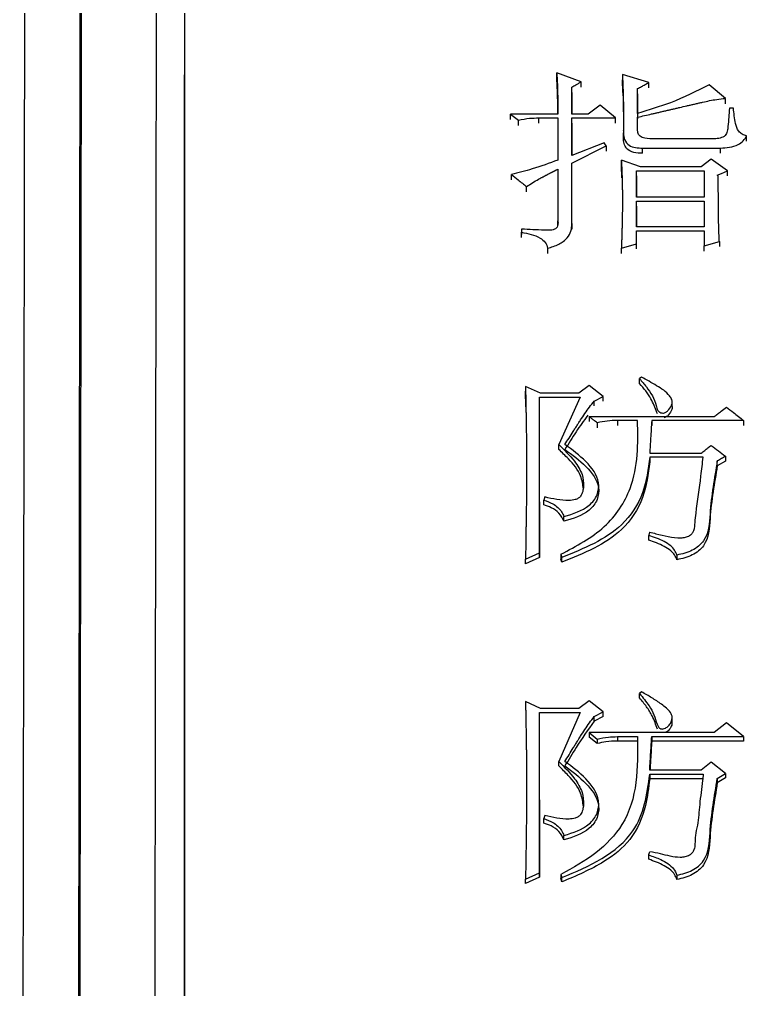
# Model space of a CAD drawing. Header units: millimetres. Extents: x 2003 to 4439, y 563 to 2285.
# Drawn here: x 2502.84 to 2510.63, y 2073.11 to 2083.5 of the extents above; entities that cross this region are included whole.
import ezdxf

# ---------------------------------------------------------------- set-up
doc = ezdxf.new("R2010")
doc.units = ezdxf.units.MM

msp = doc.modelspace()

# ---------------------------------------------------------------- linework, layer by layer
at = {"color": 7, "linetype": 'Continuous', "lineweight": 25}
for p, q in [((2504.611, 2081.881), (2504.611, 2082.912)), ((2508.86, 2082.835), (2508.6, 2082.931)), ((2508.6, 2082.874), (2508.6, 2082.931)), ((2509.585, 2082.827), (2509.303, 2082.915)), ((2509.303, 2082.915), (2509.303, 2082.858)), ((2509.308, 2082.72), (2509.303, 2082.858)), ((2508.763, 2082.489), (2508.763, 2082.779)), ((2508.763, 2082.722), (2508.763, 2082.779)), ((2508.86, 2082.778), (2508.86, 2082.835)), ((2509.466, 2082.497), (2509.466, 2082.763)), ((2509.466, 2082.706), (2509.466, 2082.763)), ((2509.585, 2082.77), (2509.585, 2082.827)), ((2510.407, 2082.658), (2510.234, 2082.803)), ((2508.763, 2082.722), (2508.763, 2082.489)), ((2509.466, 2082.706), (2509.466, 2082.44)), ((2510.407, 2082.601), (2510.407, 2082.658)), ((2509.065, 2082.586), (2508.936, 2082.489)), ((2509.228, 2082.449), (2509.065, 2082.586)), ((2510.493, 2082.554), (2510.45, 2082.554)), ((2508.103, 2082.489), (2508.189, 2082.425)), ((2508.611, 2082.489), (2508.103, 2082.489)), ((2508.103, 2082.433), (2508.103, 2082.489)), ((2508.406, 2082.449), (2508.611, 2082.449)), ((2508.406, 2082.392), (2508.406, 2082.449)), ((2508.611, 2082.449), (2508.611, 2081.996)), ((2508.936, 2082.489), (2508.763, 2082.489)), ((2508.763, 2082.449), (2509.228, 2082.449)), ((2508.763, 2082.045), (2508.763, 2082.449)), ((2508.763, 2082.392), (2508.763, 2082.449)), ((2509.228, 2082.392), (2509.228, 2082.449)), ((2509.466, 2082.312), (2509.466, 2082.457)), ((2509.466, 2082.4), (2509.466, 2082.457)), ((2508.189, 2082.368), (2508.189, 2082.425)), ((2508.763, 2082.392), (2508.763, 2082.045)), ((2509.314, 2082.231), (2509.314, 2082.288)), ((2510.288, 2082.223), (2509.628, 2082.223)), ((2510.634, 2082.199), (2510.634, 2082.255)), ((2509.109, 2082.183), (2508.763, 2082.045)), ((2508.763, 2081.964), (2509.13, 2082.15)), ((2509.13, 2082.15), (2509.109, 2082.183)), ((2509.13, 2082.15), (2509.13, 2082.094)), ((2509.52, 2082.126), (2510.353, 2082.126)), ((2509.52, 2082.07), (2509.52, 2082.126)), ((2510.353, 2082.07), (2510.353, 2082.126)), ((2508.763, 2081.314), (2508.763, 2081.964)), ((2508.763, 2081.908), (2508.763, 2081.964)), ((2509.498, 2081.924), (2509.293, 2081.996)), ((2509.293, 2081.94), (2509.293, 2081.996)), ((2509.296, 2081.808), (2509.293, 2081.94)), ((2510.147, 2081.924), (2509.498, 2081.924)), ((2510.255, 2082.005), (2510.147, 2081.924)), ((2510.428, 2081.883), (2510.255, 2082.005)), ((2508.114, 2081.786), (2508.114, 2081.842)), ((2508.611, 2081.899), (2508.611, 2081.346)), ((2509.455, 2081.883), (2510.18, 2081.883)), ((2509.455, 2081.599), (2509.455, 2081.883)), ((2509.455, 2081.827), (2509.455, 2081.883)), ((2509.455, 2081.827), (2509.455, 2081.599)), ((2510.18, 2081.883), (2510.18, 2081.599)), ((2510.331, 2081.826), (2510.32, 2081.834)), ((2510.428, 2081.827), (2510.428, 2081.883)), ((2508.276, 2081.657), (2508.276, 2081.713)), ((2510.18, 2081.599), (2509.455, 2081.599)), ((2509.455, 2081.558), (2510.18, 2081.558)), ((2509.455, 2081.281), (2509.455, 2081.558)), ((2509.455, 2081.503), (2509.455, 2081.558)), ((2509.455, 2081.502), (2509.455, 2081.281)), ((2510.18, 2081.558), (2510.18, 2081.281)), ((2508.611, 2081.291), (2508.611, 2081.346)), ((2508.763, 2081.319), (2508.763, 2081.258)), ((2508.763, 2081.259), (2508.763, 2081.314)), ((2508.222, 2081.257), (2508.222, 2081.224)), ((2508.222, 2081.257), (2508.222, 2081.201)), ((2508.222, 2081.169), (2508.222, 2081.224)), ((2510.18, 2081.281), (2509.455, 2081.281)), ((2509.455, 2081.24), (2510.18, 2081.24)), ((2509.455, 2081.101), (2509.455, 2081.24)), ((2509.455, 2081.185), (2509.455, 2081.24)), ((2510.18, 2081.24), (2510.18, 2081.077)), ((2509.293, 2081.052), (2509.455, 2081.101)), ((2509.455, 2081.046), (2509.455, 2081.101)), ((2510.18, 2081.077), (2510.342, 2081.126)), ((2510.18, 2081.022), (2510.18, 2081.077)), ((2510.342, 2081.126), (2510.342, 2081.071)), ((2508.503, 2080.997), (2508.503, 2081.052)), ((2509.293, 2080.997), (2509.293, 2081.052)), ((2509.509, 2079.672), (2509.487, 2079.655)), ((2509.487, 2079.602), (2509.487, 2079.655)), ((2508.427, 2079.498), (2508.265, 2079.572)), ((2508.265, 2079.572), (2508.265, 2079.519)), ((2508.267, 2079.353), (2508.265, 2079.519)), ((2508.946, 2079.581), (2508.838, 2079.498)), ((2509.098, 2079.464), (2508.946, 2079.581)), ((2508.416, 2079.456), (2508.849, 2079.456)), ((2508.416, 2077.79), (2508.416, 2079.456)), ((2508.416, 2079.403), (2508.416, 2079.456)), ((2508.838, 2079.498), (2508.427, 2079.498)), ((2508.849, 2079.456), (2508.622, 2078.948)), ((2509.001, 2079.415), (2509.098, 2079.464)), ((2509.001, 2079.362), (2509.001, 2079.415)), ((2509.098, 2079.412), (2509.098, 2079.464)), ((2509.835, 2079.406), (2509.835, 2079.415)), ((2509.835, 2079.362), (2509.835, 2079.393)), ((2508.946, 2079.248), (2510.288, 2079.248)), ((2508.946, 2079.248), (2508.946, 2079.196)), ((2509.466, 2079.207), (2509.249, 2079.207)), ((2509.249, 2079.207), (2509.249, 2079.154)), ((2510.602, 2079.207), (2509.617, 2079.207)), ((2509.617, 2079.207), (2509.617, 2079.154)), ((2510.602, 2079.207), (2510.602, 2079.154)), ((2509.033, 2079.182), (2509.033, 2079.129)), ((2508.622, 2078.896), (2508.622, 2078.948)), ((2509.596, 2078.856), (2510.147, 2078.856)), ((2510.169, 2078.814), (2509.596, 2078.814)), ((2509.596, 2078.814), (2509.596, 2078.762)), ((2510.407, 2078.823), (2510.407, 2078.771)), ((2510.32, 2078.721), (2510.32, 2078.773)), ((2510.407, 2078.771), (2510.32, 2078.721)), ((2509.049, 2078.451), (2509.049, 2078.503)), ((2508.471, 2078.387), (2508.46, 2078.354)), ((2508.416, 2078.335), (2508.416, 2077.739)), ((2508.46, 2078.302), (2508.46, 2078.354)), ((2508.676, 2078.126), (2508.676, 2078.177)), ((2509.585, 2077.924), (2509.585, 2077.975)), ((2508.265, 2077.722), (2508.416, 2077.79)), ((2508.416, 2077.739), (2508.416, 2077.79)), ((2508.644, 2077.773), (2508.654, 2077.739)), ((2509.888, 2077.764), (2509.888, 2077.714)), ((2508.416, 2077.739), (2508.265, 2077.672)), ((2508.265, 2077.672), (2508.265, 2077.722)), ((2508.654, 2077.688), (2508.644, 2077.722)), ((2508.654, 2077.688), (2508.654, 2077.739)), ((2509.509, 2076.298), (2509.487, 2076.281)), ((2508.427, 2076.119), (2508.265, 2076.196)), ((2508.265, 2076.196), (2508.265, 2076.147)), ((2508.947, 2076.204), (2508.838, 2076.119)), ((2509.098, 2076.085), (2508.947, 2076.204)), ((2508.838, 2076.119), (2508.427, 2076.119)), ((2509.001, 2076.033), (2509.098, 2076.085)), ((2509.098, 2076.036), (2509.098, 2076.085)), ((2508.416, 2076.076), (2508.849, 2076.076)), ((2508.416, 2074.36), (2508.416, 2076.076)), ((2508.416, 2076.027), (2508.416, 2076.076)), ((2508.849, 2076.076), (2508.622, 2075.553)), ((2509.098, 2076.036), (2509.001, 2075.985)), ((2509.001, 2075.985), (2509.001, 2076.033)), ((2509.835, 2075.969), (2509.835, 2076.018)), ((2510.418, 2075.965), (2510.288, 2075.862)), ((2510.602, 2075.819), (2510.418, 2075.965)), ((2508.947, 2075.862), (2509.033, 2075.793)), ((2510.288, 2075.862), (2508.947, 2075.862)), ((2508.947, 2075.862), (2508.947, 2075.814)), ((2509.033, 2075.745), (2508.947, 2075.814)), ((2509.033, 2075.793), (2509.033, 2075.745)), ((2509.249, 2075.819), (2509.466, 2075.819)), ((2509.249, 2075.819), (2509.249, 2075.771)), ((2509.617, 2075.819), (2510.602, 2075.819)), ((2509.617, 2075.819), (2509.617, 2075.771)), ((2510.602, 2075.819), (2510.602, 2075.771)), ((2509.466, 2075.771), (2509.249, 2075.771)), ((2510.602, 2075.771), (2509.617, 2075.771)), ((2508.622, 2075.505), (2508.622, 2075.553)), ((2510.255, 2075.544), (2510.147, 2075.458)), ((2510.407, 2075.423), (2510.255, 2075.544)), ((2510.147, 2075.458), (2509.596, 2075.458)), ((2509.596, 2075.415), (2510.169, 2075.415)), ((2510.169, 2075.367), (2509.596, 2075.367)), ((2510.32, 2075.372), (2510.407, 2075.423)), ((2510.407, 2075.376), (2510.32, 2075.324)), ((2510.32, 2075.372), (2510.32, 2075.324)), ((2510.407, 2075.423), (2510.407, 2075.376)), ((2508.416, 2075.142), (2508.416, 2074.314)), ((2509.049, 2075.047), (2509.049, 2075.094)), ((2508.471, 2074.975), (2508.46, 2074.941)), ((2508.46, 2074.893), (2508.46, 2074.941)), ((2508.676, 2074.712), (2508.676, 2074.759)), ((2509.585, 2074.505), (2509.585, 2074.551)), ((2508.265, 2074.291), (2508.416, 2074.36)), ((2508.416, 2074.314), (2508.416, 2074.36)), ((2508.644, 2074.343), (2508.654, 2074.308)), ((2509.888, 2074.334), (2509.888, 2074.288)), ((2508.416, 2074.314), (2508.265, 2074.245)), ((2508.265, 2074.245), (2508.265, 2074.291)), ((2508.654, 2074.262), (2508.644, 2074.297)), ((2508.654, 2074.262), (2508.654, 2074.308))]:
    msp.add_line(p, q, dxfattribs=at)
at = {"color": 7, "linetype": 'Continuous', "lineweight": 25, "flags": 128}
for points in [[(2510.32, 2081.834), (2510.364, 2081.854), (2510.396, 2081.869), (2510.428, 2081.883)], [(2508.644, 2077.773), (2508.644, 2077.752), (2508.644, 2077.737), (2508.644, 2077.722)], [(2509.487, 2076.233), (2509.487, 2076.25), (2509.487, 2076.265), (2509.487, 2076.281)], [(2509.596, 2075.415), (2509.596, 2075.395), (2509.596, 2075.367)], [(2508.644, 2074.343), (2508.644, 2074.324), (2508.644, 2074.31), (2508.644, 2074.297)]]:
    msp.add_lwpolyline(points, dxfattribs=at)
at = {"color": 7, "linetype": 'Continuous', "lineweight": 25}
for points, knots in [([(2504.61, 2114.662), (2504.61, 2114.558), (2504.61, 2114.037), (2504.61, 2112.67), (2504.61, 2110.511), (2504.61, 2107.892), (2504.61, 2105.43), (2504.61, 2101.922), (2504.61, 2098.779), (2504.61, 2094.464), (2504.61, 2089.777), (2504.611, 2084.644), (2504.611, 2079.221), (2504.611, 2074.662), (2504.611, 2068.74), (2504.611, 2063.834), (2504.611, 2057.155), (2504.611, 2052.862), (2504.611, 2049.861)], [0, 0, 0, 0, 0.020124, 0.100733, 0.181328, 0.221587, 0.302184, 0.342442, 0.423039, 0.463298, 0.543894, 0.624491, 0.664749, 0.745346, 0.785604, 0.8662, 0.906458, 1, 1, 1, 1]), ([(2502.941, 2113.714), (2502.942, 2113.742), (2502.942, 2113.831), (2502.941, 2112.844), (2502.938, 2110.832), (2502.933, 2107.769), (2502.928, 2104.381), (2502.923, 2101.043), (2502.918, 2097.974), (2502.912, 2094.33), (2502.906, 2090.059), (2502.899, 2085.414), (2502.891, 2080.467), (2502.883, 2075.297), (2502.874, 2069.612), (2502.864, 2063.415), (2502.853, 2056.731), (2502.846, 2052.041), (2502.842, 2049.647)], [0, 0, 0, 0, 0.039342, 0.122943, 0.206183, 0.289063, 0.371582, 0.416612, 0.465601, 0.518547, 0.575452, 0.636313, 0.690059, 0.746552, 0.805793, 0.867782, 0.932518, 1, 1, 1, 1]), ([(2503.447, 2049.511), (2503.451, 2052.81), (2503.46, 2059.409), (2503.473, 2068.839), (2503.485, 2077.719), (2503.496, 2085.877), (2503.506, 2093.178), (2503.514, 2099.495), (2503.521, 2104.719), (2503.526, 2108.767), (2503.529, 2111.171), (2503.53, 2112.485), (2503.53, 2112.806), (2503.531, 2112.967)], [0, 0, 0, 0, 0.0981345, 0.196269, 0.2944034, 0.3925379, 0.4906723, 0.5888066, 0.686941, 0.7850753, 0.8832097, 0.9416048, 1, 1, 1, 1]), ([(2503.461, 2049.462), (2503.464, 2051.848), (2503.471, 2056.555), (2503.48, 2063.304), (2503.488, 2069.646), (2503.496, 2075.542), (2503.504, 2080.972), (2503.511, 2086.705), (2503.519, 2092.474), (2503.526, 2097.954), (2503.532, 2102.421), (2503.537, 2105.944), (2503.54, 2108.607), (2503.542, 2110.506), (2503.543, 2111.737), (2503.544, 2112.252), (2503.544, 2112.402), (2503.544, 2112.427)], [0, 0, 0, 0, 0.07139, 0.140843, 0.208359, 0.273937, 0.337578, 0.399281, 0.488173, 0.572709, 0.652888, 0.72871, 0.800173, 0.867277, 0.930021, 0.988406, 1, 1, 1, 1]), ([(2504.342, 2111.644), (2504.342, 2111.551), (2504.342, 2111.381), (2504.342, 2110.934), (2504.341, 2110.393), (2504.34, 2109.717), (2504.339, 2108.91), (2504.338, 2107.97), (2504.337, 2106.898), (2504.335, 2105.189), (2504.331, 2102.502), (2504.326, 2098.353), (2504.32, 2093.136), (2504.312, 2087.529), (2504.305, 2081.852), (2504.297, 2076.385), (2504.289, 2070.372), (2504.28, 2063.825), (2504.27, 2056.782), (2504.263, 2051.839), (2504.26, 2049.325)], [0, 0, 0, 0, 0.037781, 0.069081, 0.100468, 0.131943, 0.163506, 0.195157, 0.226895, 0.258722, 0.330934, 0.408983, 0.49287, 0.582593, 0.645672, 0.711347, 0.779618, 0.850484, 0.923944, 1, 1, 1, 1]), ([(2508.6, 2082.931), (2508.6, 2082.929), (2508.601, 2082.924), (2508.601, 2082.917), (2508.601, 2082.91), (2508.602, 2082.902), (2508.602, 2082.895), (2508.602, 2082.888), (2508.603, 2082.881), (2508.603, 2082.873), (2508.604, 2082.866), (2508.604, 2082.859), (2508.604, 2082.852), (2508.605, 2082.844), (2508.605, 2082.837), (2508.605, 2082.83), (2508.606, 2082.823), (2508.606, 2082.815), (2508.606, 2082.808), (2508.606, 2082.801), (2508.607, 2082.794), (2508.607, 2082.788), (2508.607, 2082.782), (2508.607, 2082.776), (2508.608, 2082.768), (2508.608, 2082.761), (2508.608, 2082.754), (2508.608, 2082.747), (2508.608, 2082.739), (2508.609, 2082.732), (2508.609, 2082.725), (2508.609, 2082.719), (2508.609, 2082.713), (2508.609, 2082.707), (2508.609, 2082.699), (2508.61, 2082.692), (2508.61, 2082.685), (2508.61, 2082.678), (2508.61, 2082.67), (2508.61, 2082.663), (2508.61, 2082.656), (2508.61, 2082.649), (2508.61, 2082.643), (2508.61, 2082.637), (2508.61, 2082.63), (2508.61, 2082.623), (2508.611, 2082.616), (2508.611, 2082.609), (2508.611, 2082.601), (2508.611, 2082.594), (2508.611, 2082.587), (2508.611, 2082.58), (2508.611, 2082.574), (2508.611, 2082.568), (2508.611, 2082.561), (2508.611, 2082.554), (2508.611, 2082.547), (2508.611, 2082.54), (2508.611, 2082.532), (2508.611, 2082.525), (2508.611, 2082.518), (2508.611, 2082.511), (2508.611, 2082.505), (2508.611, 2082.497), (2508.611, 2082.493), (2508.611, 2082.489)], [0, 0, 0, 0, 0.01641, 0.03282, 0.04923, 0.06564, 0.08205, 0.098461, 0.114871, 0.131281, 0.147691, 0.164101, 0.180511, 0.196921, 0.213331, 0.229741, 0.246151, 0.262561, 0.278972, 0.295382, 0.311792, 0.328202, 0.336407, 0.352817, 0.369227, 0.385637, 0.402047, 0.418457, 0.434867, 0.451278, 0.467688, 0.484098, 0.492303, 0.508713, 0.525123, 0.541533, 0.557943, 0.574353, 0.590763, 0.607173, 0.623583, 0.639994, 0.656404, 0.664609, 0.681019, 0.697429, 0.713839, 0.730249, 0.746659, 0.763069, 0.779479, 0.795889, 0.8123, 0.820505, 0.836915, 0.853325, 0.869735, 0.886145, 0.902555, 0.918965, 0.935375, 0.951785, 0.968195, 0.9764, 1, 1, 1, 1]), ([(2508.611, 2082.489), (2508.611, 2082.509), (2508.611, 2082.568), (2508.609, 2082.696), (2508.604, 2082.804), (2508.6, 2082.874)], [0, 0, 0, 0, 0.154244, 0.455917, 1, 1, 1, 1]), ([(2509.303, 2082.915), (2509.304, 2082.909), (2509.304, 2082.9), (2509.305, 2082.887), (2509.305, 2082.878), (2509.305, 2082.869), (2509.306, 2082.859), (2509.306, 2082.85), (2509.307, 2082.838), (2509.307, 2082.822), (2509.308, 2082.804), (2509.309, 2082.785), (2509.31, 2082.748), (2509.311, 2082.711), (2509.312, 2082.673), (2509.313, 2082.655), (2509.313, 2082.636), (2509.313, 2082.618), (2509.314, 2082.599), (2509.314, 2082.574), (2509.314, 2082.549), (2509.314, 2082.524), (2509.315, 2082.506), (2509.315, 2082.487), (2509.315, 2082.468), (2509.315, 2082.453), (2509.315, 2082.44), (2509.315, 2082.431), (2509.315, 2082.422), (2509.315, 2082.412), (2509.315, 2082.403), (2509.315, 2082.394), (2509.315, 2082.384), (2509.315, 2082.375), (2509.315, 2082.362), (2509.314, 2082.35), (2509.314, 2082.338), (2509.314, 2082.328), (2509.314, 2082.32), (2509.314, 2082.314), (2509.314, 2082.309), (2509.314, 2082.305), (2509.314, 2082.3), (2509.314, 2082.294), (2509.314, 2082.29), (2509.314, 2082.288)], [0, 0, 0, 0, 0.0297, 0.04455, 0.0594, 0.07425, 0.0891, 0.10395, 0.1188, 0.1485, 0.1782, 0.2079, 0.237599, 0.3564, 0.3861, 0.4158, 0.4455, 0.4752, 0.5049, 0.5346, 0.594, 0.6237, 0.6534, 0.6831, 0.7128, 0.742499, 0.757349, 0.772199, 0.787049, 0.801899, 0.816749, 0.831599, 0.846449, 0.861299, 0.876149, 0.905849, 0.920699, 0.935549, 0.950399, 0.957824, 0.965249, 0.972674, 0.980099, 0.987524, 1, 1, 1, 1]), ([(2508.763, 2082.779), (2508.776, 2082.787), (2508.799, 2082.8), (2508.832, 2082.819), (2508.85, 2082.83), (2508.86, 2082.835)], [0, 0, 0, 0, 0.419954, 0.709976, 1, 1, 1, 1]), ([(2509.466, 2082.763), (2509.48, 2082.77), (2509.506, 2082.785), (2509.546, 2082.806), (2509.572, 2082.82), (2509.585, 2082.827)], [0, 0, 0, 0, 0.350984, 0.675491, 1, 1, 1, 1]), ([(2510.234, 2082.803), (2510.098, 2082.735), (2509.854, 2082.612), (2509.585, 2082.533), (2509.466, 2082.497)], [0, 0, 0, 0, 0.556567, 1, 1, 1, 1]), ([(2509.309, 2082.721), (2509.309, 2082.717), (2509.309, 2082.686), (2509.314, 2082.519), (2509.314, 2082.399), (2509.314, 2082.337), (2509.314, 2082.315), (2509.314, 2082.311), (2509.314, 2082.312), (2509.314, 2082.313)], [0, 0, 0, 0, 0.068293, 0.542837, 0.809759, 0.931747, 0.959329, 0.986395, 1, 1, 1, 1]), ([(2509.466, 2082.457), (2509.516, 2082.468), (2509.572, 2082.481), (2509.635, 2082.496), (2509.651, 2082.499), (2509.667, 2082.503), (2509.679, 2082.506), (2509.695, 2082.509), (2509.717, 2082.515), (2509.748, 2082.522), (2509.78, 2082.529), (2509.811, 2082.536), (2509.836, 2082.542), (2509.867, 2082.549), (2509.893, 2082.555), (2509.936, 2082.565), (2509.974, 2082.574), (2510.018, 2082.584), (2510.043, 2082.589), (2510.074, 2082.597), (2510.1, 2082.603), (2510.131, 2082.61), (2510.2, 2082.626), (2510.293, 2082.646), (2510.376, 2082.655), (2510.407, 2082.658)], [0, 0, 0, 0, 0.160709, 0.180798, 0.200887, 0.210931, 0.23102, 0.241064, 0.261152, 0.30133, 0.341507, 0.361596, 0.401773, 0.421862, 0.462039, 0.482128, 0.562482, 0.582571, 0.622748, 0.642837, 0.683014, 0.703103, 0.74328, 0.904095, 1, 1, 1, 1]), ([(2510.45, 2082.554), (2510.446, 2082.488), (2510.44, 2082.405), (2510.429, 2082.307), (2510.41, 2082.255), (2510.35, 2082.229), (2510.309, 2082.225), (2510.288, 2082.223)], [0, 0, 0, 0, 0.489877, 0.617073, 0.743751, 0.869803, 1, 1, 1, 1]), ([(2510.634, 2082.255), (2510.618, 2082.261), (2510.586, 2082.272), (2510.535, 2082.315), (2510.507, 2082.415), (2510.499, 2082.499), (2510.493, 2082.554)], [0, 0, 0, 0, 0.127818, 0.252018, 0.508407, 1, 1, 1, 1]), ([(2508.189, 2082.425), (2508.229, 2082.433), (2508.3, 2082.447), (2508.373, 2082.448), (2508.406, 2082.449)], [0, 0, 0, 0, 0.558835, 1, 1, 1, 1]), ([(2509.314, 2082.288), (2509.316, 2082.263), (2509.319, 2082.214), (2509.367, 2082.152), (2509.444, 2082.126), (2509.494, 2082.126), (2509.52, 2082.126)], [0, 0, 0, 0, 0.26803, 0.540931, 0.767912, 1, 1, 1, 1]), ([(2509.52, 2082.07), (2509.487, 2082.07), (2509.424, 2082.07), (2509.346, 2082.113), (2509.317, 2082.174), (2509.315, 2082.212), (2509.314, 2082.231)], [0, 0, 0, 0, 0.294945, 0.576546, 0.789412, 1, 1, 1, 1]), ([(2509.628, 2082.223), (2509.589, 2082.224), (2509.54, 2082.226), (2509.492, 2082.253), (2509.47, 2082.276), (2509.467, 2082.298), (2509.466, 2082.312)], [0, 0, 0, 0, 0.51629, 0.647429, 0.774862, 1, 1, 1, 1]), ([(2510.353, 2082.126), (2510.386, 2082.127), (2510.451, 2082.13), (2510.538, 2082.156), (2510.601, 2082.201), (2510.623, 2082.237), (2510.634, 2082.255)], [0, 0, 0, 0, 0.2887937, 0.5729304, 0.7895926, 1, 1, 1, 1]), ([(2504.611, 2049.76), (2504.611, 2050.407), (2504.611, 2053.648), (2504.611, 2059.413), (2504.611, 2065.63), (2504.611, 2071.665), (2504.611, 2076.295), (2504.611, 2080.106), (2504.611, 2081.549), (2504.611, 2081.946)], [0, 0, 0, 0, 0.056256, 0.281605, 0.506911, 0.619454, 0.844767, 0.95731, 1, 1, 1, 1]), ([(2508.611, 2081.996), (2508.521, 2081.963), (2508.358, 2081.903), (2508.189, 2081.861), (2508.114, 2081.842)], [0, 0, 0, 0, 0.558886, 1, 1, 1, 1]), ([(2509.293, 2081.996), (2509.293, 2081.99), (2509.293, 2081.981), (2509.294, 2081.968), (2509.294, 2081.959), (2509.294, 2081.949), (2509.295, 2081.94), (2509.295, 2081.931), (2509.296, 2081.921), (2509.296, 2081.912), (2509.296, 2081.902), (2509.297, 2081.893), (2509.297, 2081.884), (2509.297, 2081.874), (2509.298, 2081.865), (2509.298, 2081.855), (2509.298, 2081.846), (2509.299, 2081.837), (2509.299, 2081.824), (2509.3, 2081.808), (2509.3, 2081.789), (2509.301, 2081.771), (2509.301, 2081.752), (2509.302, 2081.733), (2509.302, 2081.714), (2509.302, 2081.695), (2509.303, 2081.657), (2509.303, 2081.62), (2509.303, 2081.582), (2509.303, 2081.563), (2509.303, 2081.538), (2509.303, 2081.506), (2509.303, 2081.469), (2509.302, 2081.431), (2509.302, 2081.393), (2509.301, 2081.361), (2509.301, 2081.33), (2509.3, 2081.305), (2509.299, 2081.279), (2509.299, 2081.26), (2509.298, 2081.241), (2509.298, 2081.226), (2509.298, 2081.213), (2509.297, 2081.203), (2509.297, 2081.194), (2509.297, 2081.185), (2509.296, 2081.175), (2509.296, 2081.166), (2509.296, 2081.156), (2509.296, 2081.147), (2509.295, 2081.137), (2509.295, 2081.128), (2509.295, 2081.118), (2509.294, 2081.11), (2509.294, 2081.104), (2509.294, 2081.099), (2509.294, 2081.094), (2509.294, 2081.09), (2509.294, 2081.085), (2509.294, 2081.08), (2509.293, 2081.075), (2509.293, 2081.071), (2509.293, 2081.066), (2509.293, 2081.06), (2509.293, 2081.055), (2509.293, 2081.052)], [0, 0, 0, 0, 0.020012, 0.030018, 0.040024, 0.050031, 0.060037, 0.070043, 0.080049, 0.090055, 0.100061, 0.110067, 0.120073, 0.130079, 0.140086, 0.150092, 0.160098, 0.170104, 0.18011, 0.200122, 0.220134, 0.240147, 0.260159, 0.280171, 0.300183, 0.320196, 0.340208, 0.420258, 0.44027, 0.460282, 0.480294, 0.520319, 0.560343, 0.600368, 0.640392, 0.680417, 0.700429, 0.740454, 0.760466, 0.780478, 0.80049, 0.820502, 0.830509, 0.840515, 0.850521, 0.860527, 0.870533, 0.880539, 0.890545, 0.900551, 0.910557, 0.920564, 0.93057, 0.940576, 0.945579, 0.950582, 0.955585, 0.960588, 0.965591, 0.970594, 0.975597, 0.9806, 0.985603, 0.990606, 1, 1, 1, 1]), ([(2508.114, 2081.842), (2508.138, 2081.823), (2508.177, 2081.792), (2508.231, 2081.748), (2508.261, 2081.725), (2508.276, 2081.713)], [0, 0, 0, 0, 0.4477923, 0.7238958, 1, 1, 1, 1]), ([(2508.276, 2081.713), (2508.318, 2081.74), (2508.363, 2081.769), (2508.413, 2081.796), (2508.424, 2081.802), (2508.435, 2081.808), (2508.446, 2081.814), (2508.458, 2081.82), (2508.469, 2081.826), (2508.48, 2081.832), (2508.488, 2081.836), (2508.5, 2081.842), (2508.511, 2081.848), (2508.521, 2081.853), (2508.528, 2081.857), (2508.534, 2081.86), (2508.539, 2081.863), (2508.545, 2081.865), (2508.551, 2081.868), (2508.556, 2081.871), (2508.56, 2081.873), (2508.566, 2081.876), (2508.572, 2081.879), (2508.577, 2081.882), (2508.582, 2081.884), (2508.587, 2081.887), (2508.593, 2081.89), (2508.599, 2081.893), (2508.604, 2081.896), (2508.608, 2081.898), (2508.611, 2081.899)], [0, 0, 0, 0, 0.396041, 0.420732, 0.445423, 0.494806, 0.519497, 0.544188, 0.59357, 0.618261, 0.642952, 0.667643, 0.717025, 0.741716, 0.754061, 0.778752, 0.791098, 0.803443, 0.828134, 0.84048, 0.852825, 0.865171, 0.889862, 0.902207, 0.914553, 0.926898, 0.951589, 0.963935, 0.97628, 1, 1, 1, 1]), ([(2510.342, 2081.126), (2510.342, 2081.129), (2510.341, 2081.134), (2510.341, 2081.143), (2510.34, 2081.154), (2510.34, 2081.166), (2510.339, 2081.177), (2510.339, 2081.186), (2510.338, 2081.197), (2510.338, 2081.209), (2510.337, 2081.229), (2510.336, 2081.266), (2510.334, 2081.346), (2510.333, 2081.437), (2510.332, 2081.516), (2510.332, 2081.556), (2510.332, 2081.579), (2510.332, 2081.596), (2510.332, 2081.61), (2510.332, 2081.625), (2510.332, 2081.636), (2510.331, 2081.647), (2510.331, 2081.659), (2510.331, 2081.67), (2510.331, 2081.681), (2510.331, 2081.69), (2510.331, 2081.701), (2510.331, 2081.713), (2510.331, 2081.724), (2510.331, 2081.735), (2510.331, 2081.747), (2510.331, 2081.758), (2510.331, 2081.767), (2510.331, 2081.774), (2510.331, 2081.781), (2510.331, 2081.786), (2510.331, 2081.792), (2510.331, 2081.796), (2510.331, 2081.802), (2510.331, 2081.808), (2510.331, 2081.813), (2510.331, 2081.819), (2510.331, 2081.823), (2510.331, 2081.826)], [0, 0, 0, 0, 0.012194, 0.024389, 0.036583, 0.060972, 0.073167, 0.085361, 0.097556, 0.121945, 0.134139, 0.182918, 0.280473, 0.475585, 0.573141, 0.621919, 0.646308, 0.670697, 0.695086, 0.70728, 0.731669, 0.743863, 0.756058, 0.780447, 0.792641, 0.804836, 0.81703, 0.841419, 0.853613, 0.865808, 0.890197, 0.902391, 0.914586, 0.92678, 0.932877, 0.945072, 0.951169, 0.957266, 0.963363, 0.975558, 0.981655, 0.987752, 1, 1, 1, 1]), ([(2508.611, 2081.346), (2508.613, 2081.332), (2508.616, 2081.302), (2508.592, 2081.254), (2508.528, 2081.244), (2508.407, 2081.247), (2508.304, 2081.252), (2508.222, 2081.257)], [0, 0, 0, 0, 0.111377, 0.22453, 0.350906, 0.486016, 1, 1, 1, 1]), ([(2508.503, 2081.052), (2508.543, 2081.064), (2508.623, 2081.088), (2508.711, 2081.155), (2508.757, 2081.235), (2508.761, 2081.288), (2508.763, 2081.314)], [0, 0, 0, 0, 0.291847, 0.573788, 0.788346, 1, 1, 1, 1]), ([(2508.222, 2081.224), (2508.292, 2081.21), (2508.389, 2081.191), (2508.482, 2081.117), (2508.496, 2081.074), (2508.503, 2081.052)], [0, 0, 0, 0, 0.573358, 0.790473, 1, 1, 1, 1]), ([(2509.487, 2079.655), (2509.512, 2079.626), (2509.586, 2079.537), (2509.659, 2079.423), (2509.674, 2079.324), (2509.696, 2079.299), (2509.714, 2079.289), (2509.734, 2079.285), (2509.753, 2079.287), (2509.773, 2079.296), (2509.801, 2079.321), (2509.826, 2079.356), (2509.839, 2079.398), (2509.832, 2079.435), (2509.788, 2079.506), (2509.668, 2079.582), (2509.562, 2079.642), (2509.509, 2079.672)], [0, 0, 0, 0, 0.109651, 0.330682, 0.3864, 0.404634, 0.422868, 0.441529, 0.456387, 0.471247, 0.497612, 0.560433, 0.593185, 0.625961, 0.670922, 0.833212, 1, 1, 1, 1]), ([(2508.265, 2079.572), (2508.265, 2079.557), (2508.266, 2079.533), (2508.266, 2079.502), (2508.267, 2079.478), (2508.267, 2079.454), (2508.268, 2079.431), (2508.268, 2079.407), (2508.269, 2079.384), (2508.269, 2079.36), (2508.27, 2079.329), (2508.27, 2079.297), (2508.271, 2079.265), (2508.271, 2079.242), (2508.271, 2079.21), (2508.272, 2079.179), (2508.272, 2079.147), (2508.273, 2079.124), (2508.273, 2079.1), (2508.274, 2079.068), (2508.274, 2079.037), (2508.274, 2079.005), (2508.274, 2078.981), (2508.275, 2078.958), (2508.275, 2078.926), (2508.275, 2078.894), (2508.275, 2078.863), (2508.276, 2078.843), (2508.276, 2078.827), (2508.276, 2078.815), (2508.276, 2078.803), (2508.276, 2078.788), (2508.276, 2078.772), (2508.276, 2078.756), (2508.276, 2078.744), (2508.276, 2078.732), (2508.276, 2078.72), (2508.276, 2078.708), (2508.276, 2078.698), (2508.276, 2078.691), (2508.276, 2078.685), (2508.276, 2078.677), (2508.276, 2078.669), (2508.276, 2078.661), (2508.276, 2078.653), (2508.276, 2078.643), (2508.276, 2078.631), (2508.276, 2078.615), (2508.276, 2078.599), (2508.276, 2078.584), (2508.276, 2078.572), (2508.276, 2078.556), (2508.276, 2078.536), (2508.275, 2078.512), (2508.275, 2078.488), (2508.275, 2078.464), (2508.275, 2078.433), (2508.275, 2078.401), (2508.274, 2078.369), (2508.274, 2078.345), (2508.274, 2078.321), (2508.274, 2078.29), (2508.273, 2078.258), (2508.273, 2078.226), (2508.272, 2078.202), (2508.272, 2078.178), (2508.272, 2078.146), (2508.271, 2078.115), (2508.271, 2078.083), (2508.27, 2078.059), (2508.27, 2078.027), (2508.269, 2077.995), (2508.269, 2077.963), (2508.269, 2077.939), (2508.268, 2077.915), (2508.268, 2077.883), (2508.267, 2077.851), (2508.267, 2077.819), (2508.266, 2077.795), (2508.266, 2077.763), (2508.265, 2077.739), (2508.265, 2077.722)], [0, 0, 0, 0, 0.025705, 0.038557, 0.05141, 0.064262, 0.077115, 0.089967, 0.102819, 0.115672, 0.128524, 0.154229, 0.167082, 0.179934, 0.192786, 0.218491, 0.231344, 0.244196, 0.257049, 0.269901, 0.295606, 0.308458, 0.321311, 0.334163, 0.347016, 0.37272, 0.385573, 0.398425, 0.404851, 0.411278, 0.417704, 0.42413, 0.436983, 0.443409, 0.449835, 0.456261, 0.462687, 0.469114, 0.47554, 0.478753, 0.481966, 0.485179, 0.491605, 0.494818, 0.498032, 0.504458, 0.510884, 0.51731, 0.530163, 0.536589, 0.543015, 0.549441, 0.562294, 0.575146, 0.587999, 0.600851, 0.613703, 0.639408, 0.652261, 0.665113, 0.677966, 0.690818, 0.716523, 0.729375, 0.742228, 0.75508, 0.767933, 0.793637, 0.80649, 0.819342, 0.832195, 0.857899, 0.870752, 0.883604, 0.896457, 0.909309, 0.935014, 0.947866, 0.960719, 0.973571, 1, 1, 1, 1]), ([(2509.678, 2079.277), (2509.675, 2079.282), (2509.654, 2079.337), (2509.614, 2079.456), (2509.532, 2079.55), (2509.487, 2079.602)], [0, 0, 0, 0, 0.050477, 0.4745225, 1, 1, 1, 1]), ([(2508.687, 2078.948), (2508.716, 2078.995), (2508.75, 2079.048), (2508.787, 2079.107), (2508.796, 2079.121), (2508.806, 2079.136), (2508.815, 2079.151), (2508.824, 2079.165), (2508.838, 2079.186), (2508.877, 2079.247), (2508.932, 2079.327), (2508.984, 2079.393), (2509.001, 2079.415)], [0, 0, 0, 0, 0.2975226, 0.3347128, 0.3719031, 0.3904983, 0.4276885, 0.4648788, 0.483474, 0.5578546, 0.8555027, 1, 1, 1, 1]), ([(2509.833, 2079.362), (2509.835, 2079.355), (2509.839, 2079.337), (2509.822, 2079.299), (2509.798, 2079.264), (2509.769, 2079.242), (2509.756, 2079.235), (2509.75, 2079.235), (2509.75, 2079.235)], [0, 0, 0, 0, 0.1263, 0.350367, 0.766673, 0.897301, 0.995433, 1, 1, 1, 1]), ([(2510.288, 2079.248), (2510.3, 2079.258), (2510.325, 2079.277), (2510.369, 2079.31), (2510.399, 2079.334), (2510.418, 2079.348)], [0, 0, 0, 0, 0.288432, 0.576865, 1, 1, 1, 1]), ([(2510.418, 2079.348), (2510.443, 2079.329), (2510.486, 2079.296), (2510.547, 2079.249), (2510.583, 2079.221), (2510.602, 2079.207)], [0, 0, 0, 0, 0.407194, 0.703597, 1, 1, 1, 1]), ([(2508.644, 2077.773), (2508.81, 2077.861), (2509.135, 2078.033), (2509.476, 2078.553), (2509.47, 2078.959), (2509.466, 2079.207)], [0, 0, 0, 0, 0.291092, 0.569283, 1, 1, 1, 1]), ([(2508.931, 2079.262), (2508.889, 2079.204), (2508.824, 2079.115), (2508.747, 2078.991), (2508.707, 2078.928), (2508.687, 2078.896)], [0, 0, 0, 0, 0.485895, 0.742945, 1, 1, 1, 1]), ([(2509.033, 2079.182), (2509.021, 2079.191), (2509, 2079.207), (2508.971, 2079.229), (2508.955, 2079.242), (2508.946, 2079.248)], [0, 0, 0, 0, 0.432643, 0.716321, 1, 1, 1, 1]), ([(2509.249, 2079.207), (2509.213, 2079.206), (2509.14, 2079.204), (2509.069, 2079.189), (2509.033, 2079.182)], [0, 0, 0, 0, 0.495714, 1, 1, 1, 1]), ([(2509.617, 2079.207), (2509.613, 2079.143), (2509.608, 2079.053), (2509.6, 2078.936), (2509.597, 2078.883), (2509.596, 2078.856)], [0, 0, 0, 0, 0.542952, 0.771476, 1, 1, 1, 1]), ([(2508.622, 2078.948), (2508.681, 2078.891), (2508.781, 2078.794), (2508.878, 2078.639), (2508.891, 2078.523), (2508.88, 2078.445), (2508.862, 2078.4), (2508.831, 2078.371), (2508.788, 2078.354), (2508.665, 2078.341), (2508.557, 2078.367), (2508.471, 2078.387)], [0, 0, 0, 0, 0.236471, 0.400892, 0.534168, 0.588802, 0.643894, 0.675813, 0.707612, 0.766357, 1, 1, 1, 1]), ([(2508.885, 2078.473), (2508.879, 2078.52), (2508.863, 2078.64), (2508.746, 2078.777), (2508.656, 2078.863), (2508.622, 2078.896)], [0, 0, 0, 0, 0.289302, 0.728342, 1, 1, 1, 1]), ([(2508.676, 2078.177), (2508.775, 2078.207), (2508.925, 2078.253), (2509.043, 2078.406), (2509.063, 2078.584), (2508.918, 2078.78), (2508.765, 2078.891), (2508.687, 2078.948)], [0, 0, 0, 0, 0.250217, 0.37779, 0.502112, 0.745933, 1, 1, 1, 1]), ([(2508.687, 2078.896), (2508.765, 2078.839), (2508.918, 2078.728), (2509.063, 2078.533), (2509.043, 2078.354), (2508.925, 2078.201), (2508.775, 2078.156), (2508.676, 2078.126)], [0, 0, 0, 0, 0.254102, 0.497856, 0.622112, 0.749663, 1, 1, 1, 1]), ([(2510.147, 2078.856), (2510.16, 2078.866), (2510.184, 2078.885), (2510.22, 2078.912), (2510.244, 2078.931), (2510.255, 2078.94)], [0, 0, 0, 0, 0.346119, 0.673059, 1, 1, 1, 1]), ([(2510.255, 2078.94), (2510.281, 2078.92), (2510.331, 2078.881), (2510.382, 2078.842), (2510.407, 2078.823)], [0, 0, 0, 0, 0.4999994, 1, 1, 1, 1]), ([(2509.596, 2078.814), (2509.58, 2078.685), (2509.548, 2078.426), (2509.268, 2077.987), (2508.89, 2077.834), (2508.654, 2077.739)], [0, 0, 0, 0, 0.271558, 0.546438, 1, 1, 1, 1]), ([(2509.596, 2078.009), (2509.618, 2078.004), (2509.727, 2077.978), (2509.855, 2077.941), (2509.98, 2077.954), (2510.022, 2077.971), (2510.054, 2077.997), (2510.079, 2078.044), (2510.081, 2078.119), (2510.104, 2078.313), (2510.139, 2078.546), (2510.161, 2078.747), (2510.169, 2078.814)], [0, 0, 0, 0, 0.0476159, 0.2366676, 0.2711991, 0.3058534, 0.3330791, 0.3603377, 0.4287555, 0.5098819, 0.8344448, 1, 1, 1, 1]), ([(2510.407, 2078.823), (2510.392, 2078.814), (2510.364, 2078.798), (2510.335, 2078.781), (2510.32, 2078.773)], [0, 0, 0, 0, 0.5000001, 1, 1, 1, 1]), ([(2509.596, 2078.762), (2509.58, 2078.633), (2509.548, 2078.374), (2509.268, 2077.936), (2508.89, 2077.783), (2508.654, 2077.688)], [0, 0, 0, 0, 0.271428, 0.546253, 1, 1, 1, 1]), ([(2510.32, 2078.773), (2510.289, 2078.588), (2510.24, 2078.307), (2510.23, 2077.949), (2510.056, 2077.803), (2509.945, 2077.777), (2509.888, 2077.764)], [0, 0, 0, 0, 0.492344, 0.747305, 0.87043, 1, 1, 1, 1]), ([(2510.32, 2078.721), (2510.289, 2078.536), (2510.24, 2078.256), (2510.23, 2077.898), (2510.056, 2077.752), (2509.945, 2077.727), (2509.888, 2077.714)], [0, 0, 0, 0, 0.4922279, 0.747139, 0.870314, 1, 1, 1, 1]), ([(2508.46, 2078.354), (2508.493, 2078.342), (2508.549, 2078.323), (2508.612, 2078.277), (2508.653, 2078.231), (2508.669, 2078.195), (2508.676, 2078.177)], [0, 0, 0, 0, 0.34974, 0.571287, 0.787704, 1, 1, 1, 1]), ([(2508.676, 2078.126), (2508.661, 2078.157), (2508.632, 2078.216), (2508.548, 2078.272), (2508.487, 2078.293), (2508.46, 2078.302)], [0, 0, 0, 0, 0.370996, 0.713919, 1, 1, 1, 1]), ([(2509.596, 2078.009), (2509.595, 2078.006), (2509.592, 2077.999), (2509.589, 2077.988), (2509.586, 2077.979), (2509.585, 2077.975)], [0, 0, 0, 0, 0.252887, 0.626447, 1, 1, 1, 1]), ([(2509.888, 2077.764), (2509.881, 2077.782), (2509.866, 2077.819), (2509.817, 2077.868), (2509.75, 2077.911), (2509.67, 2077.947), (2509.613, 2077.966), (2509.585, 2077.975)], [0, 0, 0, 0, 0.162412, 0.328967, 0.549592, 0.773853, 1, 1, 1, 1]), ([(2509.888, 2077.714), (2509.881, 2077.732), (2509.866, 2077.768), (2509.817, 2077.817), (2509.75, 2077.86), (2509.67, 2077.896), (2509.613, 2077.915), (2509.585, 2077.924)], [0, 0, 0, 0, 0.162317, 0.328828, 0.549463, 0.773777, 1, 1, 1, 1]), ([(2509.487, 2076.281), (2509.522, 2076.238), (2509.581, 2076.166), (2509.646, 2076.054), (2509.664, 2075.975), (2509.686, 2075.928), (2509.699, 2075.912), (2509.711, 2075.903), (2509.725, 2075.9), (2509.743, 2075.901), (2509.77, 2075.912), (2509.8, 2075.934), (2509.825, 2075.969), (2509.836, 2076.007), (2509.836, 2076.046), (2509.804, 2076.105), (2509.724, 2076.165), (2509.619, 2076.236), (2509.546, 2076.278), (2509.509, 2076.298)], [0, 0, 0, 0, 0.156412, 0.260868, 0.365462, 0.392662, 0.410241, 0.42134, 0.432549, 0.445637, 0.467959, 0.506678, 0.545841, 0.586947, 0.621916, 0.6571, 0.775363, 0.887354, 1, 1, 1, 1]), ([(2508.265, 2076.196), (2508.265, 2076.18), (2508.266, 2076.155), (2508.266, 2076.123), (2508.267, 2076.099), (2508.267, 2076.074), (2508.268, 2076.05), (2508.268, 2076.026), (2508.269, 2076.001), (2508.269, 2075.977), (2508.27, 2075.944), (2508.27, 2075.912), (2508.271, 2075.88), (2508.271, 2075.855), (2508.272, 2075.823), (2508.272, 2075.79), (2508.272, 2075.758), (2508.273, 2075.733), (2508.273, 2075.709), (2508.274, 2075.676), (2508.274, 2075.644), (2508.274, 2075.611), (2508.275, 2075.587), (2508.275, 2075.562), (2508.275, 2075.53), (2508.275, 2075.497), (2508.276, 2075.465), (2508.276, 2075.444), (2508.276, 2075.428), (2508.276, 2075.416), (2508.276, 2075.404), (2508.276, 2075.387), (2508.276, 2075.371), (2508.276, 2075.355), (2508.276, 2075.342), (2508.276, 2075.33), (2508.276, 2075.318), (2508.276, 2075.306), (2508.276, 2075.296), (2508.276, 2075.287), (2508.276, 2075.281), (2508.276, 2075.273), (2508.276, 2075.265), (2508.276, 2075.257), (2508.276, 2075.249), (2508.276, 2075.238), (2508.276, 2075.226), (2508.276, 2075.21), (2508.276, 2075.194), (2508.276, 2075.177), (2508.276, 2075.165), (2508.276, 2075.149), (2508.276, 2075.128), (2508.275, 2075.104), (2508.275, 2075.079), (2508.275, 2075.055), (2508.275, 2075.022), (2508.275, 2074.989), (2508.274, 2074.956), (2508.274, 2074.932), (2508.274, 2074.907), (2508.274, 2074.875), (2508.273, 2074.842), (2508.273, 2074.809), (2508.273, 2074.785), (2508.272, 2074.76), (2508.272, 2074.727), (2508.271, 2074.694), (2508.271, 2074.662), (2508.271, 2074.637), (2508.27, 2074.604), (2508.27, 2074.571), (2508.269, 2074.539), (2508.269, 2074.514), (2508.268, 2074.489), (2508.268, 2074.457), (2508.267, 2074.424), (2508.267, 2074.391), (2508.266, 2074.366), (2508.266, 2074.333), (2508.265, 2074.308), (2508.265, 2074.291)], [0, 0, 0, 0, 0.025705, 0.038557, 0.05141, 0.064262, 0.077115, 0.089967, 0.102819, 0.115672, 0.128524, 0.154229, 0.167082, 0.179934, 0.192786, 0.218491, 0.231344, 0.244196, 0.257049, 0.269901, 0.295606, 0.308458, 0.321311, 0.334163, 0.347016, 0.37272, 0.385573, 0.398425, 0.404851, 0.411278, 0.417704, 0.42413, 0.436983, 0.443409, 0.449835, 0.456261, 0.462687, 0.469114, 0.47554, 0.478753, 0.481966, 0.485179, 0.491605, 0.494818, 0.498032, 0.504458, 0.510884, 0.51731, 0.530163, 0.536589, 0.543015, 0.549441, 0.562294, 0.575146, 0.587999, 0.600851, 0.613703, 0.639408, 0.652261, 0.665113, 0.677966, 0.690818, 0.716523, 0.729375, 0.742228, 0.75508, 0.767932, 0.793637, 0.80649, 0.819342, 0.832195, 0.857899, 0.870752, 0.883604, 0.896457, 0.909309, 0.935014, 0.947866, 0.960719, 0.973571, 1, 1, 1, 1]), ([(2509.678, 2075.898), (2509.662, 2075.946), (2509.633, 2076.03), (2509.563, 2076.141), (2509.513, 2076.202), (2509.487, 2076.233)], [0, 0, 0, 0, 0.399399, 0.697767, 1, 1, 1, 1]), ([(2508.687, 2075.553), (2508.717, 2075.601), (2508.75, 2075.656), (2508.787, 2075.716), (2508.796, 2075.731), (2508.806, 2075.746), (2508.815, 2075.761), (2508.825, 2075.776), (2508.838, 2075.797), (2508.877, 2075.861), (2508.932, 2075.943), (2508.984, 2076.011), (2509.001, 2076.033)], [0, 0, 0, 0, 0.297523, 0.334713, 0.371903, 0.390498, 0.427688, 0.464879, 0.483474, 0.557855, 0.855503, 1, 1, 1, 1]), ([(2509.001, 2075.985), (2508.935, 2075.891), (2508.846, 2075.766), (2508.747, 2075.603), (2508.707, 2075.538), (2508.687, 2075.505)], [0, 0, 0, 0, 0.597119, 0.798557, 1, 1, 1, 1]), ([(2509.834, 2075.969), (2509.834, 2075.964), (2509.834, 2075.943), (2509.817, 2075.907), (2509.79, 2075.875), (2509.767, 2075.865), (2509.761, 2075.862)], [0, 0, 0, 0, 0.112826, 0.49093, 0.862071, 1, 1, 1, 1]), ([(2509.466, 2075.819), (2509.468, 2075.486), (2509.47, 2075.017), (2509.028, 2074.554), (2508.773, 2074.414), (2508.644, 2074.343)], [0, 0, 0, 0, 0.546872, 0.769893, 1, 1, 1, 1]), ([(2509.033, 2075.793), (2509.073, 2075.802), (2509.144, 2075.817), (2509.217, 2075.818), (2509.249, 2075.819)], [0, 0, 0, 0, 0.558835, 1, 1, 1, 1]), ([(2509.596, 2075.458), (2509.598, 2075.491), (2509.601, 2075.556), (2509.609, 2075.676), (2509.614, 2075.764), (2509.617, 2075.819)], [0, 0, 0, 0, 0.271476, 0.542951, 1, 1, 1, 1]), ([(2509.249, 2075.771), (2509.208, 2075.77), (2509.135, 2075.768), (2509.064, 2075.752), (2509.033, 2075.745)], [0, 0, 0, 0, 0.561085, 1, 1, 1, 1]), ([(2509.617, 2075.771), (2509.613, 2075.705), (2509.608, 2075.613), (2509.601, 2075.508), (2509.599, 2075.469), (2509.598, 2075.458)], [0, 0, 0, 0, 0.626456, 0.889379, 1, 1, 1, 1]), ([(2508.622, 2075.553), (2508.681, 2075.493), (2508.782, 2075.394), (2508.878, 2075.233), (2508.891, 2075.114), (2508.88, 2075.034), (2508.862, 2074.988), (2508.831, 2074.959), (2508.788, 2074.941), (2508.665, 2074.927), (2508.557, 2074.954), (2508.471, 2074.975)], [0, 0, 0, 0, 0.237031, 0.40138, 0.534635, 0.589033, 0.643886, 0.675792, 0.707579, 0.7663, 1, 1, 1, 1]), ([(2508.886, 2075.069), (2508.879, 2075.118), (2508.863, 2075.242), (2508.746, 2075.382), (2508.656, 2075.471), (2508.622, 2075.505)], [0, 0, 0, 0, 0.289937, 0.729757, 1, 1, 1, 1]), ([(2508.676, 2074.759), (2508.775, 2074.79), (2508.925, 2074.837), (2509.043, 2074.994), (2509.063, 2075.178), (2508.918, 2075.38), (2508.765, 2075.494), (2508.687, 2075.553)], [0, 0, 0, 0, 0.25015, 0.377758, 0.502112, 0.745934, 1, 1, 1, 1]), ([(2508.687, 2075.505), (2508.765, 2075.446), (2508.918, 2075.332), (2509.063, 2075.131), (2509.043, 2074.947), (2508.925, 2074.79), (2508.775, 2074.743), (2508.676, 2074.712)], [0, 0, 0, 0, 0.254102, 0.497855, 0.622144, 0.749731, 1, 1, 1, 1]), ([(2508.654, 2074.308), (2508.801, 2074.369), (2509.09, 2074.49), (2509.518, 2074.842), (2509.566, 2075.2), (2509.596, 2075.415)], [0, 0, 0, 0, 0.291804, 0.574112, 1, 1, 1, 1]), ([(2509.596, 2075.367), (2509.584, 2075.271), (2509.557, 2075.046), (2509.423, 2074.714), (2509.08, 2074.442), (2508.809, 2074.327), (2508.654, 2074.262)], [0, 0, 0, 0, 0.196577, 0.462275, 0.692724, 1, 1, 1, 1]), ([(2510.169, 2075.415), (2510.167, 2075.393), (2510.155, 2075.285), (2510.129, 2075.104), (2510.118, 2074.905), (2510.083, 2074.767), (2510.083, 2074.678), (2510.076, 2074.615), (2510.053, 2074.572), (2510.02, 2074.545), (2509.974, 2074.528), (2509.867, 2074.519), (2509.743, 2074.559), (2509.634, 2074.579), (2509.596, 2074.586)], [0, 0, 0, 0, 0.051282, 0.25636, 0.431754, 0.51946, 0.589456, 0.639546, 0.668094, 0.696777, 0.732309, 0.768498, 0.918801, 1, 1, 1, 1]), ([(2509.888, 2074.334), (2509.945, 2074.348), (2510.056, 2074.374), (2510.23, 2074.524), (2510.24, 2074.892), (2510.289, 2075.181), (2510.32, 2075.372)], [0, 0, 0, 0, 0.1295403, 0.2526388, 0.50766, 1, 1, 1, 1]), ([(2510.32, 2075.324), (2510.289, 2075.134), (2510.24, 2074.846), (2510.23, 2074.478), (2510.056, 2074.328), (2509.945, 2074.301), (2509.888, 2074.288)], [0, 0, 0, 0, 0.492224, 0.747194, 0.870344, 1, 1, 1, 1]), ([(2508.46, 2074.941), (2508.494, 2074.928), (2508.549, 2074.909), (2508.612, 2074.862), (2508.653, 2074.814), (2508.669, 2074.777), (2508.676, 2074.759)], [0, 0, 0, 0, 0.34974, 0.571287, 0.787704, 1, 1, 1, 1]), ([(2508.676, 2074.712), (2508.661, 2074.744), (2508.632, 2074.805), (2508.547, 2074.863), (2508.487, 2074.884), (2508.46, 2074.893)], [0, 0, 0, 0, 0.3717838, 0.7145965, 1, 1, 1, 1]), ([(2509.585, 2074.551), (2509.587, 2074.557), (2509.59, 2074.568), (2509.594, 2074.58), (2509.596, 2074.586)], [0, 0, 0, 0, 0.499996, 1, 1, 1, 1]), ([(2509.585, 2074.551), (2509.629, 2074.536), (2509.701, 2074.511), (2509.79, 2074.46), (2509.857, 2074.407), (2509.878, 2074.358), (2509.888, 2074.334)], [0, 0, 0, 0, 0.349071, 0.571765, 0.789358, 1, 1, 1, 1]), ([(2509.888, 2074.288), (2509.881, 2074.306), (2509.866, 2074.344), (2509.817, 2074.395), (2509.75, 2074.438), (2509.67, 2074.475), (2509.613, 2074.495), (2509.585, 2074.505)], [0, 0, 0, 0, 0.1623169, 0.3288282, 0.5494626, 0.7737767, 1, 1, 1, 1])]:
    msp.add_open_spline(points, degree=3, knots=knots, dxfattribs=at)

doc.saveas('drawing.dxf')
